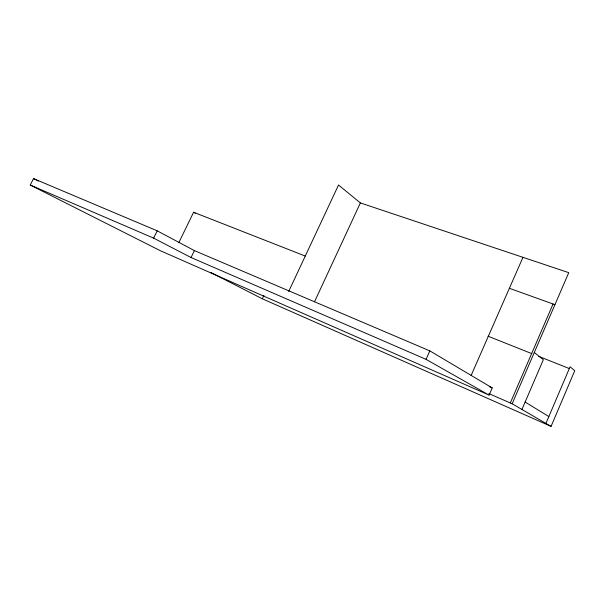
<?xml version="1.0" encoding="UTF-8"?>
<svg xmlns="http://www.w3.org/2000/svg" width="605" height="605" viewBox="0 0 605 605"><rect width="100%" height="100%" fill="white"/><g stroke="black" fill="none" stroke-linecap="round" stroke-linejoin="round"><path stroke-width="0.91" d="M545.937 423.417L570.084 366.759L574.75 370.721L551.064 426.396L262.298 298.779L210.986 272.568M521.941 409.472L543.351 359.688L534.298 352.488M510.302 402.975L553.061 303.99M551.064 426.396L512.148 403.785L568.76 272.658L360.383 202.925L338.52 185.024L288.683 291.504M489.082 395.11L492.213 387.911L429.837 350.885L194.387 250.606L157.217 230.838L33.532 178.604L30.25 185.032L160.522 250.803L489.082 395.11L426.064 359.355L191.044 257.526L153.647 238.143L30.25 185.032M471.106 375.516L522.962 257.337M426.064 359.355L429.837 350.885M314.509 301.797L360.383 202.925M262.298 298.779L263.893 295.376M191.044 257.526L194.387 250.606M178.891 242.522L193.6 212.249L305.275 256.059M153.647 238.143L157.217 230.838M509.372 288.298L554.944 304.67M488.046 336.198L531.833 353.638M538.843 356.428L569.494 368.634M489.271 386.633L492.213 387.911M488.87 393.583L512.148 403.785M33.532 178.604L35.816 179.776M36.655 180.207L38.327 181.076M193.6 212.249L195.226 213.21M525.125 402.053L548.856 416.558"/></g></svg>
